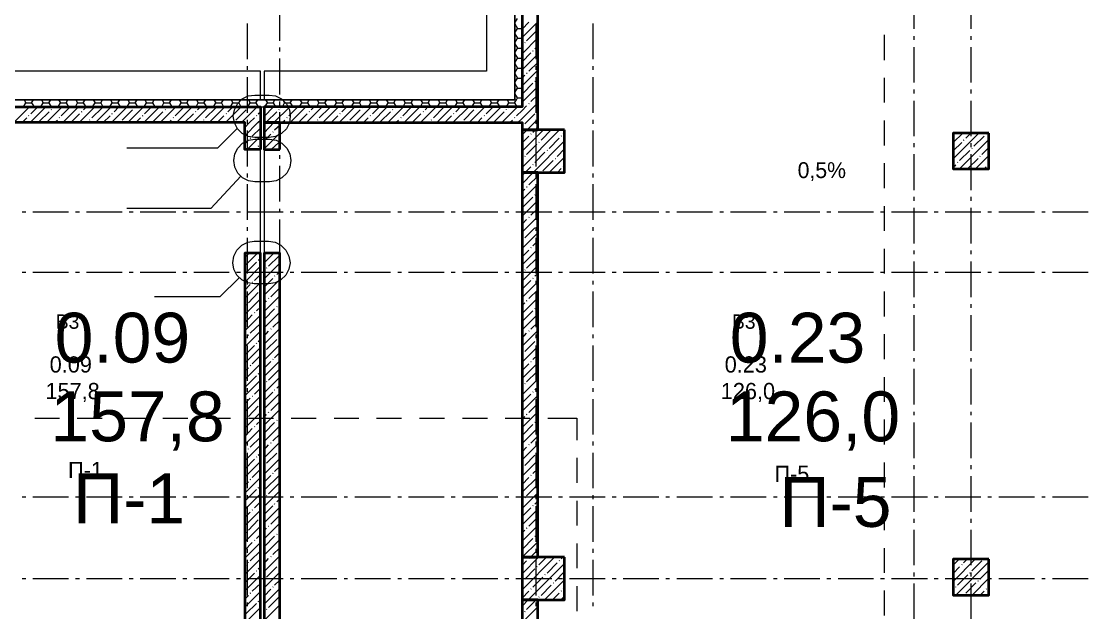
# Model space of a CAD drawing. Header units: millimetres. Extents: x -249154 to 415037, y -45458 to 354837.
# Drawn here: x -194967 to -179930, y 18045 to 26349 of the extents above; entities that cross this region are included whole.
import ezdxf

# ---------------------------------------------------------------- set-up
doc = ezdxf.new("R2010")
doc.units = ezdxf.units.MM
doc.layers.add('PDF _Текст', color=7, linetype='Continuous')
doc.styles.get("Standard").update_dxf_attribs({"font": 'arial.ttf'})

msp = doc.modelspace()

# ---------------------------------------------------------------- linework, layer by layer
at = {"lineweight": 9}
for points in [[(-191611, 25247), (-191611, 25650), (-195996, 25650), (-195996, 29132), (-230738, 29132), (-230738, 909), (-191611, 909), (-191611, 1308)], [(-145367, 28729), (-145367, 29132), (-188438, 29132), (-188438, 25650), (-191561, 25650), (-191561, 25247)], [(-230289, 28729), (-216356, 28729), (-230289, 28729), (-230289, 28632), (-216356, 28632), (-196496, 28632), (-196496, 25150), (-187938, 25150), (-187938, 25247), (-187938, 28632), (-145101, 28632), (-145101, 25209)], [(-182435, 26243), (-182435, 26743)], [(-181635, 26243), (-181635, 26743)], [(-191340, 26077), (-191340, 26577)], [(-191794, 25819), (-191794, 26319)], [(-188040, 26327), (-188002, 26391)], [(-188040, 26315), (-188002, 26251), (-187938, 26251)], [(-187938, 26124), (-187718, 26344)], [(-187938, 26238), (-187845, 26336)], [(-187739, 25819), (-187739, 26319)], [(-186939, 25819), (-186939, 26319)], [(-188040, 26188), (-188002, 26251)], [(-188040, 26175), (-188002, 26111), (-187938, 26111)], [(-187875, 26077), (-187731, 26222)], [(-188040, 26048), (-188002, 26111)], [(-188040, 26035), (-188002, 25972), (-187938, 25972)], [(-187938, 25895), (-187718, 26116)], [(-187938, 26010), (-187930, 26022)], [(-187900, 26048), (-187896, 26052)], [(-182851, 25806), (-182851, 26158)], [(-182435, 26090), (-182435, 26141)], [(-181635, 26090), (-181635, 26141)], [(-191340, 25925), (-191340, 25980)], [(-188040, 25908), (-188002, 25972)], [(-188040, 25895), (-188002, 25832), (-187938, 25832)], [(-187938, 25781), (-187816, 25908)], [(-187938, 25667), (-187718, 25887)], [(-187786, 25933), (-187782, 25938)], [(-187761, 25963), (-187718, 26001)], [(-182435, 25489), (-182435, 25989)], [(-181635, 25489), (-181635, 25989)], [(-191794, 25667), (-191794, 25722)], [(-191340, 25323), (-191340, 25828)], [(-188040, 25768), (-188002, 25832)], [(-188040, 25756), (-188002, 25692), (-187938, 25692)], [(-187845, 25650), (-187718, 25772)], [(-187739, 25667), (-187739, 25722)], [(-186939, 25667), (-186939, 25722)], [(-191794, 25065), (-191794, 25565)], [(-188040, 25628), (-188002, 25692)], [(-188040, 25616), (-188002, 25552), (-187938, 25552)], [(-187938, 25442), (-187718, 25662)], [(-187938, 25552), (-187900, 25595)], [(-187875, 25620), (-187866, 25624)], [(-187739, 25065), (-187739, 25565)], [(-186939, 25065), (-186939, 25565)], [(-188040, 25489), (-188002, 25552)], [(-188040, 25476), (-188002, 25412), (-187938, 25412)], [(-188040, 25349), (-188002, 25412)], [(-187938, 25213), (-187718, 25434)], [(-187930, 25336), (-187786, 25480)], [(-187761, 25506), (-187756, 25510)], [(-187731, 25535), (-187718, 25548)], [(-182851, 25209), (-182851, 25556)], [(-188044, 25205), (-188019, 25247), (-188002, 25273), (-187938, 25273)], [(-188002, 25273), (-188040, 25336)], [(-187816, 25222), (-187718, 25319)], [(-182435, 25336), (-182435, 25391)], [(-181635, 25336), (-181635, 25391)], [(-195072, 24929), (-194852, 25150)], [(-194937, 25150), (-194903, 25205)], [(-194928, 25247), (-194903, 25205), (-194823, 25205), (-194789, 25150)], [(-194844, 24929), (-194623, 25150)], [(-194835, 25052), (-194738, 25150)], [(-194823, 25205), (-194797, 25247)], [(-194695, 25150), (-194662, 25205)], [(-194687, 25247), (-194662, 25205), (-194581, 25205), (-194547, 25150)], [(-194615, 24929), (-194395, 25150)], [(-194581, 25205), (-194556, 25247)], [(-194522, 25137), (-194509, 25150)], [(-194450, 25150), (-194420, 25205)], [(-194446, 25247), (-194420, 25205), (-194340, 25205), (-194306, 25150)], [(-194407, 25023), (-194280, 25150)], [(-194386, 24929), (-194166, 25150)], [(-194340, 25205), (-194314, 25247)], [(-194208, 25150), (-194179, 25205)], [(-194204, 25247), (-194179, 25205), (-194098, 25205), (-194064, 25150)], [(-194157, 24929), (-193937, 25150)], [(-194098, 25205), (-194073, 25247)], [(-194094, 25107), (-194052, 25150)], [(-193980, 24993), (-193835, 25137)], [(-193967, 25150), (-193933, 25205)], [(-193958, 25247), (-193933, 25205), (-193852, 25205), (-193823, 25150)], [(-193929, 24929), (-193708, 25150)], [(-193852, 25205), (-193827, 25247)], [(-193725, 25150), (-193691, 25205)], [(-193717, 25247), (-193691, 25205), (-193611, 25205), (-193581, 25150)], [(-193704, 24929), (-193484, 25150)], [(-193666, 25078), (-193598, 25150)], [(-193611, 25205), (-193586, 25247)], [(-193484, 25150), (-193450, 25205)], [(-193475, 25247), (-193450, 25205), (-193369, 25205), (-193336, 25150)], [(-193475, 24929), (-193255, 25150)], [(-193378, 25137), (-193374, 25141)], [(-193369, 25205), (-193344, 25247)], [(-193247, 24929), (-193026, 25150)], [(-193242, 25150), (-193209, 25205)], [(-193238, 25052), (-193141, 25150)], [(-193234, 25247), (-193209, 25205), (-193128, 25205), (-193094, 25150)], [(-193128, 25205), (-193103, 25247)], [(-193018, 24929), (-192798, 25150)], [(-192997, 25150), (-192967, 25205)], [(-192992, 25247), (-192967, 25205), (-192887, 25205), (-192853, 25150)], [(-192925, 25137), (-192912, 25150)], [(-192887, 25205), (-192861, 25247)], [(-192810, 25023), (-192683, 25150)], [(-192789, 24929), (-192569, 25150)], [(-192755, 25150), (-192726, 25205)], [(-192751, 25247), (-192726, 25205), (-192645, 25205), (-192611, 25150)], [(-192645, 25205), (-192620, 25247)], [(-192560, 24929), (-192340, 25150)], [(-192514, 25150), (-192484, 25205)], [(-192510, 25247), (-192484, 25205), (-192404, 25205), (-192370, 25150)], [(-192497, 25107), (-192454, 25150)], [(-192404, 25205), (-192378, 25247)], [(-192382, 24993), (-192238, 25137)], [(-192332, 24929), (-192111, 25150)], [(-192272, 25150), (-192238, 25205)], [(-192264, 25247), (-192238, 25205), (-192158, 25205), (-192128, 25150)], [(-192158, 25205), (-192132, 25247)], [(-192103, 24929), (-191883, 25150)], [(-192069, 25078), (-191997, 25150)], [(-192031, 25150), (-191997, 25205)], [(-192022, 25247), (-191997, 25205), (-191916, 25205), (-191887, 25150)], [(-191916, 25205), (-191891, 25247)], [(-191878, 24929), (-191658, 25150)], [(-191789, 25150), (-191755, 25205)], [(-191781, 25247), (-191755, 25205), (-191675, 25205), (-191641, 25150)], [(-191781, 25137), (-191777, 25141)], [(-191675, 25205), (-191650, 25247)], [(-191611, 24929), (-191611, 25150)], [(-191561, 25014), (-191429, 25150)], [(-191561, 24785), (-191421, 24929), (-191200, 25150)], [(-191561, 25129), (-191544, 25150)], [(-191548, 25150), (-191514, 25205)], [(-191539, 25247), (-191514, 25205), (-191433, 25205), (-191400, 25150)], [(-191433, 25205), (-191408, 25247)], [(-191340, 25171), (-191340, 25226)], [(-191328, 25137), (-191315, 25150)], [(-191302, 25150), (-191272, 25205)], [(-191298, 25247), (-191272, 25205), (-191192, 25205), (-191158, 25150)], [(-191213, 25023), (-191086, 25150)], [(-191192, 25205), (-191167, 25247)], [(-191192, 24929), (-190972, 25150)], [(-191061, 25150), (-191031, 25205)], [(-191056, 25247), (-191031, 25205), (-190951, 25205), (-190917, 25150)], [(-190963, 24929), (-190743, 25150)], [(-190951, 25205), (-190925, 25247)], [(-190900, 25107), (-190857, 25150)], [(-190819, 25150), (-190790, 25205)], [(-190815, 25247), (-190790, 25205), (-190705, 25205), (-190675, 25150)], [(-190785, 24993), (-190641, 25137)], [(-190734, 24929), (-190514, 25150)], [(-190705, 25205), (-190679, 25247)], [(-190578, 25150), (-190544, 25205)], [(-190569, 25247), (-190544, 25205), (-190463, 25205), (-190434, 25150)], [(-190506, 24929), (-190285, 25150)], [(-190468, 25078), (-190400, 25150)], [(-190463, 25205), (-190438, 25247)], [(-190336, 25150), (-190302, 25205)], [(-190328, 25247), (-190302, 25205), (-190222, 25205), (-190192, 25150)], [(-190277, 24929), (-190057, 25150)], [(-190222, 25205), (-190196, 25247)], [(-190184, 25137), (-190180, 25141)], [(-190095, 25150), (-190061, 25205)], [(-190086, 25247), (-190061, 25205), (-189980, 25205), (-189947, 25150)], [(-190048, 24929), (-189832, 25150)], [(-190040, 25052), (-189942, 25150)], [(-189980, 25205), (-189955, 25247)], [(-189853, 25150), (-189819, 25205)], [(-189845, 25247), (-189819, 25205), (-189739, 25205), (-189705, 25150)], [(-189824, 24929), (-189603, 25150)], [(-189739, 25205), (-189714, 25247)], [(-189726, 25137), (-189718, 25150)], [(-189612, 25023), (-189489, 25150)], [(-189608, 25150), (-189578, 25205)], [(-189603, 25247), (-189578, 25205), (-189497, 25205), (-189464, 25150)], [(-189595, 24929), (-189375, 25150)], [(-189497, 25205), (-189472, 25247)], [(-189366, 25150), (-189336, 25205)], [(-189366, 24929), (-189146, 25150)], [(-189362, 25247), (-189336, 25205), (-189256, 25205), (-189222, 25150)], [(-189298, 25107), (-189260, 25150)], [(-189256, 25205), (-189231, 25247)], [(-189184, 24993), (-189044, 25137)], [(-189137, 24929), (-188917, 25150)], [(-189125, 25150), (-189091, 25205)], [(-189116, 25247), (-189091, 25205), (-189010, 25205), (-188981, 25150)], [(-189010, 25205), (-188985, 25247)], [(-188909, 24929), (-188688, 25150)], [(-188883, 25150), (-188849, 25205)], [(-188875, 25247), (-188849, 25205), (-188769, 25205), (-188739, 25150)], [(-188870, 25078), (-188803, 25150)], [(-188769, 25205), (-188743, 25247)], [(-188680, 24929), (-188460, 25150)], [(-188642, 25150), (-188608, 25205)], [(-188633, 25247), (-188608, 25205), (-188527, 25205), (-188493, 25150)], [(-188587, 25137), (-188582, 25141)], [(-188527, 25205), (-188502, 25247)], [(-188451, 24929), (-188231, 25150)], [(-188443, 25052), (-188345, 25150)], [(-188400, 25150), (-188366, 25205)], [(-188392, 25247), (-188366, 25205), (-188286, 25205), (-188252, 25150)], [(-188286, 25205), (-188260, 25247)], [(-188222, 24929), (-188002, 25150)], [(-188159, 25150), (-188125, 25205)], [(-188150, 25247), (-188125, 25205), (-188044, 25205), (-188011, 25150)], [(-188129, 25137), (-188116, 25150)], [(-188015, 25023), (-187938, 25099), (-187875, 25162)], [(-187998, 24929), (-187938, 24985), (-187718, 25205)], [(-187845, 25192), (-187841, 25196)], [(-182435, 24735), (-182435, 25234)], [(-181635, 24735), (-181635, 25234)], [(-194958, 24929), (-194890, 24993)], [(-194865, 25023), (-194861, 25027)], [(-194721, 24938), (-194577, 25078)], [(-194551, 25107), (-194543, 25112)], [(-194501, 24929), (-194462, 24963)], [(-194437, 24993), (-194433, 24997)], [(-194272, 24929), (-194149, 25052)], [(-194124, 25078), (-194115, 25082)], [(-194009, 24963), (-194005, 24968)], [(-193819, 24929), (-193721, 25023)], [(-193696, 25052), (-193687, 25057)], [(-193552, 24963), (-193408, 25107)], [(-193361, 24929), (-193293, 24993)], [(-193268, 25023), (-193259, 25027)], [(-193124, 24938), (-192980, 25078)], [(-192950, 25107), (-192946, 25112)], [(-192903, 24929), (-192865, 24963)], [(-192836, 24993), (-192831, 24997)], [(-192675, 24929), (-192552, 25052)], [(-192522, 25078), (-192518, 25082)], [(-192408, 24963), (-192404, 24968)], [(-192217, 24929), (-192124, 25023)], [(-192094, 25052), (-192090, 25057)], [(-191955, 24963), (-191811, 25107)], [(-191832, 24857), (-191764, 24929), (-191696, 24993)], [(-191832, 24743), (-191650, 24929), (-191611, 24963)], [(-191794, 24912), (-191794, 24968)], [(-191666, 25023), (-191662, 25027)], [(-191641, 25052), (-191611, 25078)], [(-191527, 24938), (-191383, 25078)], [(-191353, 25107), (-191349, 25112)], [(-191340, 24574), (-191340, 25073)], [(-191306, 24929), (-191268, 24963)], [(-191239, 24993), (-191234, 24997)], [(-191078, 24929), (-190955, 25052)], [(-190925, 25078), (-190921, 25082)], [(-190811, 24963), (-190807, 24968)], [(-190620, 24929), (-190527, 25023)], [(-190497, 25052), (-190493, 25057)], [(-190357, 24963), (-190213, 25107)], [(-190163, 24929), (-190099, 24993)], [(-190069, 25023), (-190065, 25027)], [(-189930, 24938), (-189786, 25078)], [(-189756, 25107), (-189752, 25112)], [(-189709, 24929), (-189671, 24963)], [(-189642, 24993), (-189637, 24997)], [(-189481, 24929), (-189358, 25052)], [(-189328, 25078), (-189324, 25082)], [(-189214, 24963), (-189209, 24968)], [(-189023, 24929), (-188930, 25023)], [(-188900, 25052), (-188896, 25057)], [(-188756, 24963), (-188616, 25107)], [(-188565, 24929), (-188502, 24993)], [(-188472, 25023), (-188468, 25027)], [(-188328, 24938), (-188188, 25078)], [(-188159, 25107), (-188155, 25112)], [(-188108, 24929), (-188074, 24963)], [(-188044, 24993), (-188040, 24997)], [(-187938, 24756), (-187866, 24828), (-187718, 24976)], [(-187900, 24908), (-187761, 25052)], [(-187739, 24912), (-187739, 24968)], [(-187731, 25078), (-187727, 25082)], [(-186939, 24912), (-186939, 24968)], [(-194043, 24929), (-194035, 24938)], [(-193581, 24938), (-193573, 24942)], [(-191938, 24845), (-192213, 24569), (-193488, 24569)], [(-192446, 24929), (-192437, 24938)], [(-191980, 24938), (-191976, 24942)], [(-191794, 24311), (-191794, 24815)], [(-191726, 24735), (-191611, 24849)], [(-191552, 24908), (-191548, 24912)], [(-191412, 24824), (-191340, 24891)], [(-190849, 24929), (-190840, 24938)], [(-190383, 24938), (-190379, 24942)], [(-189252, 24929), (-189243, 24938)], [(-188786, 24938), (-188782, 24942)], [(-187938, 24527), (-187638, 24828)], [(-187938, 24298), (-187413, 24828)], [(-187930, 24879), (-187926, 24883)], [(-187786, 24794), (-187752, 24828), (-187718, 24862)], [(-187739, 24311), (-187739, 24815)], [(-187672, 24679), (-187532, 24824)], [(-186939, 24311), (-186939, 24815)], [(-182851, 24607), (-182851, 24959)], [(-191832, 24629), (-191781, 24679)], [(-191798, 24548), (-191611, 24735)], [(-191755, 24709), (-191747, 24713)], [(-191561, 24557), (-191340, 24777)], [(-191561, 24671), (-191467, 24764)], [(-191438, 24794), (-191433, 24798)], [(-187938, 24641), (-187845, 24735)], [(-187938, 24069), (-187782, 24226), (-187341, 24671)], [(-187816, 24764), (-187811, 24768)], [(-187557, 24565), (-187417, 24709)], [(-187388, 24735), (-187384, 24743)], [(-187358, 24764), (-187341, 24785)], [(-181885, 24646), (-181753, 24777)], [(-181885, 24417), (-181525, 24777)], [(-181885, 24760), (-181881, 24764)], [(-181800, 24277), (-181385, 24692)], [(-181741, 24679), (-181732, 24684)], [(-181711, 24709), (-181639, 24777)], [(-181597, 24595), (-181453, 24735)], [(-181423, 24764), (-181419, 24768)], [(-191688, 24548), (-191666, 24565)], [(-191641, 24595), (-191633, 24599)], [(-191611, 23095), (-191611, 24548)], [(-191561, 24548), (-191561, 23095)], [(-191459, 24548), (-191353, 24650)], [(-191345, 24548), (-191340, 24548)], [(-187875, 24480), (-187731, 24624)], [(-187701, 24650), (-187697, 24654)], [(-187587, 24535), (-187583, 24540)], [(-187447, 24451), (-187341, 24557)], [(-182435, 24582), (-182435, 24637)], [(-181885, 24531), (-181766, 24650)], [(-181796, 24396), (-181652, 24535)], [(-181635, 24582), (-181635, 24637)], [(-181626, 24565), (-181618, 24569)], [(-181482, 24480), (-181385, 24578)], [(-191340, 24417), (-191340, 24472)], [(-187938, 24413), (-187930, 24421)], [(-187900, 24451), (-187896, 24455)], [(-187761, 24366), (-187617, 24510)], [(-187646, 24252), (-187502, 24396)], [(-187557, 24226), (-187341, 24442)], [(-187472, 24421), (-187468, 24425)], [(-182435, 23980), (-182435, 24485)], [(-181825, 24366), (-181821, 24370)], [(-181681, 24281), (-181537, 24421)], [(-181635, 23980), (-181635, 24485)], [(-181571, 24277), (-181385, 24463)], [(-181512, 24451), (-181508, 24455)], [(-191794, 24158), (-191794, 24213)], [(-191340, 23820), (-191340, 24319)], [(-187938, 24184), (-187896, 24226), (-187816, 24307)], [(-187786, 24336), (-187782, 24341)], [(-187739, 24158), (-187739, 24213)], [(-187667, 24226), (-187667, 24226)], [(-187443, 24226), (-187388, 24281)], [(-187358, 24307), (-187354, 24315)], [(-186939, 24158), (-186939, 24213)], [(-182851, 24006), (-182851, 24358)], [(-181885, 24302), (-181851, 24336)], [(-181457, 24277), (-181423, 24307)], [(-181398, 24336), (-181393, 24341)], [(-191887, 24175), (-192306, 23722), (-193488, 23722)], [(-191794, 23561), (-191794, 24061)], [(-187938, 23841), (-187718, 24061)], [(-187845, 24053), (-187718, 24175)], [(-187739, 23561), (-187739, 24061)], [(-186939, 23561), (-186939, 24061)], [(-187938, 23955), (-187900, 23993)], [(-187875, 24023), (-187866, 24027)], [(-187761, 23908), (-187756, 23913)], [(-187731, 23938), (-187718, 23947)], [(-187938, 23612), (-187718, 23832)], [(-187930, 23739), (-187786, 23879)], [(-182435, 23828), (-182435, 23883)], [(-181635, 23828), (-181635, 23883)], [(-194958, 23675), (-194907, 23675)], [(-194806, 23675), (-194306, 23675)], [(-194208, 23675), (-194153, 23675)], [(-194052, 23675), (-193552, 23675)], [(-193454, 23675), (-193399, 23675)], [(-193302, 23675), (-192798, 23675)], [(-192700, 23675), (-192645, 23675)], [(-192548, 23675), (-192048, 23675)], [(-191946, 23675), (-191891, 23675)], [(-191794, 23675), (-191294, 23675)], [(-191340, 23667), (-191340, 23718)], [(-191192, 23675), (-191141, 23675)], [(-191040, 23675), (-190540, 23675)], [(-190438, 23675), (-190387, 23675)], [(-190285, 23675), (-189786, 23675)], [(-189684, 23675), (-189633, 23675)], [(-189531, 23675), (-189031, 23675)], [(-188934, 23675), (-188879, 23675)], [(-188777, 23675), (-188277, 23675)], [(-188180, 23675), (-188125, 23675)], [(-188027, 23675), (-187523, 23675)], [(-187816, 23625), (-187718, 23722)], [(-187426, 23675), (-187371, 23675)], [(-187273, 23675), (-186774, 23675)], [(-186672, 23675), (-186617, 23675)], [(-186519, 23675), (-186019, 23675)], [(-185918, 23675), (-185867, 23675)], [(-185765, 23675), (-185265, 23675)], [(-185164, 23675), (-185113, 23675)], [(-185011, 23675), (-184511, 23675)], [(-184410, 23675), (-184359, 23675)], [(-184257, 23675), (-183757, 23675)], [(-183660, 23675), (-183605, 23675)], [(-183503, 23675), (-183003, 23675)], [(-182906, 23675), (-182851, 23675)], [(-182851, 23409), (-182851, 23756)], [(-182753, 23675), (-182249, 23675)], [(-182435, 23231), (-182435, 23731)], [(-182152, 23675), (-182097, 23675)], [(-181999, 23675), (-181499, 23675)], [(-181635, 23231), (-181635, 23731)], [(-181398, 23675), (-181347, 23675)], [(-181245, 23675), (-180745, 23675)], [(-180644, 23675), (-180593, 23675)], [(-180491, 23675), (-179991, 23675)], [(-191794, 23409), (-191794, 23459)], [(-191340, 23065), (-191340, 23565)], [(-187938, 23387), (-187718, 23608)], [(-187938, 23502), (-187875, 23565)], [(-187845, 23595), (-187841, 23599)], [(-187739, 23409), (-187739, 23459)], [(-187731, 23481), (-187727, 23485)], [(-186939, 23409), (-186939, 23459)], [(-187938, 23159), (-187718, 23379)], [(-187900, 23311), (-187761, 23451)], [(-191794, 22807), (-191794, 23307)], [(-187930, 23281), (-187926, 23286)], [(-187816, 23167), (-187811, 23171)], [(-187786, 23197), (-187718, 23265)], [(-187739, 22807), (-187739, 23307)], [(-186939, 22807), (-186939, 23307)], [(-191832, 22917), (-191654, 23095)], [(-191832, 23032), (-191781, 23082)], [(-191561, 22960), (-191425, 23095)], [(-191561, 23074), (-191539, 23095)], [(-191497, 22909), (-191353, 23053)], [(-187938, 22930), (-187718, 23150)], [(-187938, 23044), (-187845, 23137)], [(-187875, 22883), (-187731, 23023)], [(-182851, 22807), (-182851, 23154)], [(-182435, 23078), (-182435, 23129)], [(-181635, 23078), (-181635, 23129)], [(-191832, 22688), (-191611, 22909)], [(-191811, 22824), (-191666, 22968)], [(-191641, 22998), (-191633, 23002)], [(-191561, 22731), (-191340, 22951)], [(-191527, 22883), (-191522, 22888)], [(-191340, 22913), (-191340, 22964)], [(-187938, 22701), (-187718, 22921)], [(-187900, 22854), (-187896, 22858)], [(-182435, 22477), (-182435, 22976)], [(-181635, 22477), (-181635, 22976)], [(-194958, 22828), (-194907, 22828)], [(-194806, 22828), (-194306, 22828)], [(-194208, 22828), (-194153, 22828)], [(-194052, 22828), (-193552, 22828)], [(-193454, 22828), (-193399, 22828)], [(-193302, 22828), (-192798, 22828)], [(-191912, 22748), (-192179, 22481), (-193098, 22481)], [(-192700, 22828), (-192645, 22828)], [(-192548, 22828), (-192048, 22828)], [(-191946, 22828), (-191891, 22828)], [(-191794, 22828), (-191294, 22828)], [(-191696, 22710), (-191611, 22794)], [(-191561, 22845), (-191552, 22854)], [(-191561, 22616), (-191438, 22739)], [(-191561, 22502), (-191340, 22722)], [(-191412, 22769), (-191408, 22773)], [(-191383, 22794), (-191340, 22837)], [(-191340, 22311), (-191340, 22811)], [(-191192, 22828), (-191141, 22828)], [(-191040, 22828), (-190540, 22828)], [(-190438, 22828), (-190387, 22828)], [(-190285, 22828), (-189786, 22828)], [(-189684, 22828), (-189633, 22828)], [(-189531, 22828), (-189031, 22828)], [(-188934, 22828), (-188879, 22828)], [(-188777, 22828), (-188277, 22828)], [(-188180, 22828), (-188125, 22828)], [(-188027, 22828), (-187523, 22828)], [(-187938, 22815), (-187930, 22824)], [(-187938, 22587), (-187816, 22710)], [(-187786, 22739), (-187782, 22743)], [(-187761, 22769), (-187718, 22807)], [(-187426, 22828), (-187371, 22828)], [(-187273, 22828), (-186774, 22828)], [(-186672, 22828), (-186617, 22828)], [(-186519, 22828), (-186019, 22828)], [(-185918, 22828), (-185867, 22828)], [(-185765, 22828), (-185265, 22828)], [(-185164, 22828), (-185113, 22828)], [(-185011, 22828), (-184511, 22828)], [(-184410, 22828), (-184359, 22828)], [(-184257, 22828), (-183757, 22828)], [(-183660, 22828), (-183605, 22828)], [(-183503, 22828), (-183003, 22828)], [(-182906, 22828), (-182851, 22828)], [(-182753, 22828), (-182249, 22828)], [(-182152, 22828), (-182097, 22828)], [(-181999, 22828), (-181499, 22828)], [(-181398, 22828), (-181347, 22828)], [(-181245, 22828), (-180745, 22828)], [(-180644, 22828), (-180593, 22828)], [(-180491, 22828), (-179991, 22828)], [(-191832, 22460), (-191611, 22680)], [(-191832, 22574), (-191755, 22655)], [(-191794, 22655), (-191794, 22705)], [(-191726, 22684), (-191722, 22688)], [(-191467, 22481), (-191340, 22608)], [(-187938, 22472), (-187718, 22693)], [(-187845, 22455), (-187718, 22578)], [(-187739, 22655), (-187739, 22705)], [(-186939, 22655), (-186939, 22705)], [(-182851, 22205), (-182851, 22557)], [(-191832, 22231), (-191611, 22451)], [(-191794, 22053), (-191794, 22553)], [(-191781, 22396), (-191641, 22540)], [(-191561, 22273), (-191340, 22494)], [(-191561, 22388), (-191527, 22426)], [(-191497, 22455), (-191493, 22460)], [(-187938, 22244), (-187718, 22464)], [(-187875, 22426), (-187866, 22430)], [(-187739, 22053), (-187739, 22553)], [(-186939, 22053), (-186939, 22553)], [(-191811, 22366), (-191806, 22375)], [(-191696, 22256), (-191692, 22261)], [(-191666, 22282), (-191611, 22337)], [(-191561, 22044), (-191340, 22265)], [(-191552, 22167), (-191412, 22311)], [(-191383, 22341), (-191378, 22345)], [(-191353, 22366), (-191340, 22379)], [(-187938, 22358), (-187900, 22396)], [(-187930, 22142), (-187786, 22282)], [(-187761, 22311), (-187756, 22316)], [(-187731, 22341), (-187718, 22349)], [(-182435, 22324), (-182435, 22375)], [(-181635, 22324), (-181635, 22375)], [(-191832, 22116), (-191726, 22227)], [(-191832, 22002), (-191611, 22222)], [(-191755, 21968), (-191611, 22108)], [(-191438, 22053), (-191340, 22150)], [(-191340, 22159), (-191340, 22210)], [(-187938, 22015), (-187718, 22235)], [(-187816, 22028), (-187718, 22121)], [(-182435, 21723), (-182435, 22222)], [(-181635, 21723), (-181635, 22222)], [(-191832, 21778), (-191611, 21998)], [(-191561, 21816), (-191340, 22036)], [(-191561, 21930), (-191497, 21998)], [(-191467, 22028), (-191463, 22032)], [(-191340, 21557), (-191340, 22057)], [(-187938, 21786), (-187718, 22006)], [(-187938, 21900), (-187875, 21968)], [(-187845, 21998), (-187841, 22002)], [(-182851, 21604), (-182851, 21956)], [(-191832, 21888), (-191811, 21913)], [(-191794, 21900), (-191794, 21951)], [(-191781, 21939), (-191777, 21947)], [(-191666, 21824), (-191662, 21833)], [(-191641, 21854), (-191611, 21883)], [(-191561, 21591), (-191340, 21811)], [(-191527, 21739), (-191383, 21883)], [(-191353, 21913), (-191349, 21917)], [(-187900, 21714), (-187761, 21854)], [(-187739, 21900), (-187739, 21951)], [(-187731, 21883), (-187727, 21888)], [(-186939, 21900), (-186939, 21951)], [(-191832, 21663), (-191696, 21799)], [(-191832, 21549), (-191611, 21769)], [(-191794, 21299), (-191794, 21799)], [(-191726, 21540), (-191611, 21655)], [(-191552, 21714), (-191548, 21718)], [(-191412, 21625), (-191340, 21697)], [(-187938, 21562), (-187718, 21782)], [(-187930, 21684), (-187926, 21689)], [(-187786, 21600), (-187718, 21667)], [(-187739, 21299), (-187739, 21799)], [(-186939, 21299), (-186939, 21799)], [(-191832, 21320), (-191611, 21540)], [(-191755, 21511), (-191747, 21519)], [(-191561, 21362), (-191340, 21583)], [(-191561, 21477), (-191467, 21570)], [(-191438, 21600), (-191433, 21604)], [(-187938, 21333), (-187718, 21553)], [(-187938, 21447), (-187845, 21540)], [(-187816, 21570), (-187811, 21574)], [(-182435, 21570), (-182435, 21621)], [(-181635, 21570), (-181635, 21621)], [(-191832, 21434), (-191781, 21485)], [(-191811, 21227), (-191666, 21371)], [(-191641, 21396), (-191633, 21405)], [(-191561, 21134), (-191340, 21354)], [(-191497, 21312), (-191353, 21456)], [(-191340, 21405), (-191340, 21460)], [(-187875, 21286), (-187731, 21426)], [(-182851, 21007), (-182851, 21354)], [(-182435, 20968), (-182435, 21468)], [(-181635, 20968), (-181635, 21468)], [(-191832, 21091), (-191611, 21312)], [(-191561, 21248), (-191552, 21257)], [(-191527, 21286), (-191522, 21290)], [(-191383, 21197), (-191340, 21240)], [(-191340, 20803), (-191340, 21303)], [(-187938, 21104), (-187718, 21324)], [(-187938, 21218), (-187930, 21227)], [(-187900, 21257), (-187896, 21261)], [(-187761, 21172), (-187718, 21210)], [(-191832, 20863), (-191611, 21083)], [(-191832, 20977), (-191755, 21057)], [(-191794, 21146), (-191794, 21197)], [(-191726, 21083), (-191722, 21087)], [(-191696, 21112), (-191611, 21197)], [(-191561, 21019), (-191438, 21142)], [(-191561, 20905), (-191340, 21125)], [(-191412, 21172), (-191408, 21176)], [(-187938, 20990), (-187816, 21112)], [(-187938, 20875), (-187718, 21096)], [(-187786, 21142), (-187782, 21146)], [(-187739, 21146), (-187739, 21197)], [(-186939, 21146), (-186939, 21197)], [(-191794, 20545), (-191794, 21045)], [(-191781, 20799), (-191641, 20943)], [(-191467, 20884), (-191340, 21011)], [(-187845, 20854), (-187718, 20981)], [(-187739, 20545), (-187739, 21045)], [(-186939, 20545), (-186939, 21045)], [(-194780, 20778), (-194433, 20778)], [(-194183, 20778), (-193831, 20778)], [(-193581, 20778), (-193230, 20778)], [(-192980, 20778), (-192632, 20778)], [(-192378, 20778), (-192031, 20778)], [(-191832, 20634), (-191611, 20854)], [(-191811, 20769), (-191806, 20774)], [(-191781, 20778), (-191429, 20778)], [(-191561, 20676), (-191340, 20896)], [(-191561, 20791), (-191527, 20829)], [(-191497, 20854), (-191493, 20863)], [(-191353, 20769), (-191340, 20782)], [(-191179, 20778), (-190828, 20778)], [(-190578, 20778), (-190230, 20778)], [(-189980, 20778), (-189629, 20778)], [(-189379, 20778), (-189027, 20778)], [(-188777, 20778), (-188426, 20778)], [(-188176, 20778), (-187828, 20778)], [(-187938, 20646), (-187718, 20867)], [(-187938, 20761), (-187900, 20799)], [(-187875, 20829), (-187866, 20833)], [(-187731, 20744), (-187718, 20752)], [(-187578, 20778), (-187172, 20778), (-187172, 20469)], [(-182851, 20405), (-182851, 20757)], [(-182435, 20816), (-182435, 20867)], [(-181635, 20816), (-181635, 20867)], [(-191832, 20519), (-191726, 20630)], [(-191832, 20405), (-191611, 20625)], [(-191696, 20655), (-191692, 20659)], [(-191666, 20685), (-191611, 20740)], [(-191561, 20447), (-191340, 20668)], [(-191552, 20570), (-191412, 20714)], [(-191383, 20744), (-191378, 20748)], [(-191340, 20651), (-191340, 20706)], [(-187938, 20418), (-187718, 20638)], [(-187930, 20541), (-187786, 20685)], [(-187761, 20714), (-187756, 20719)], [(-182435, 20214), (-182435, 20714)], [(-181635, 20214), (-181635, 20714)], [(-191755, 20371), (-191611, 20511)], [(-191438, 20456), (-191340, 20553)], [(-191340, 20049), (-191340, 20553)], [(-187816, 20426), (-187718, 20524)], [(-191832, 20176), (-191611, 20397)], [(-191832, 20291), (-191811, 20316)], [(-191794, 20392), (-191794, 20447)], [(-191781, 20341), (-191777, 20346)], [(-191561, 20219), (-191340, 20439)], [(-191561, 20333), (-191497, 20401)], [(-191467, 20426), (-191463, 20435)], [(-191353, 20316), (-191349, 20320)], [(-187938, 20189), (-187718, 20409)], [(-187938, 20303), (-187875, 20371)], [(-187845, 20401), (-187841, 20405)], [(-187739, 20392), (-187739, 20447)], [(-186939, 20392), (-186939, 20447)], [(-191832, 20062), (-191696, 20202)], [(-191832, 19947), (-191611, 20168)], [(-191794, 19791), (-191794, 20291)], [(-191666, 20227), (-191662, 20231)], [(-191641, 20257), (-191611, 20282)], [(-191561, 19990), (-191340, 20210)], [(-191527, 20142), (-191383, 20286)], [(-187938, 19960), (-187718, 20180)], [(-187900, 20113), (-187761, 20257)], [(-187739, 19791), (-187739, 20291)], [(-187731, 20286), (-187727, 20291)], [(-187172, 20219), (-187172, 19867)], [(-186939, 19791), (-186939, 20291)], [(-182851, 19803), (-182851, 20155)], [(-191726, 19943), (-191611, 20058)], [(-191552, 20113), (-191548, 20117)], [(-191438, 19998), (-191433, 20007)], [(-191412, 20028), (-191340, 20096)], [(-187930, 20087), (-187926, 20092)], [(-187786, 19998), (-187718, 20066)], [(-182435, 20062), (-182435, 20117)], [(-181635, 20062), (-181635, 20117)], [(-191832, 19723), (-191611, 19943)], [(-191832, 19837), (-191781, 19884)], [(-191755, 19914), (-191747, 19918)], [(-191561, 19765), (-191340, 19981)], [(-191561, 19875), (-191467, 19973)], [(-191497, 19714), (-191353, 19859)], [(-191340, 19897), (-191340, 19952)], [(-187938, 19736), (-187718, 19952)], [(-187938, 19846), (-187845, 19943)], [(-187816, 19973), (-187811, 19977)], [(-182435, 19460), (-182435, 19960)], [(-181635, 19460), (-181635, 19960)], [(-191832, 19494), (-191611, 19714)], [(-191811, 19630), (-191666, 19774)], [(-191641, 19799), (-191633, 19803)], [(-191561, 19537), (-191340, 19757)], [(-191340, 19299), (-191340, 19799)], [(-187938, 19507), (-187718, 19727)], [(-187875, 19685), (-187731, 19829)], [(-194958, 19672), (-194907, 19672)], [(-194806, 19672), (-194306, 19672)], [(-194208, 19672), (-194153, 19672)], [(-194052, 19672), (-193552, 19672)], [(-193454, 19672), (-193399, 19672)], [(-193302, 19672), (-192798, 19672)], [(-192700, 19672), (-192645, 19672)], [(-192548, 19672), (-192048, 19672)], [(-191946, 19672), (-191891, 19672)], [(-191794, 19638), (-191794, 19693)], [(-191794, 19672), (-191294, 19672)], [(-191696, 19515), (-191611, 19600)], [(-191561, 19651), (-191552, 19659)], [(-191527, 19685), (-191522, 19689)], [(-191412, 19570), (-191408, 19579)], [(-191383, 19600), (-191340, 19642)], [(-191192, 19672), (-191141, 19672)], [(-191040, 19672), (-190540, 19672)], [(-190438, 19672), (-190387, 19672)], [(-190285, 19672), (-189786, 19672)], [(-189684, 19672), (-189633, 19672)], [(-189531, 19672), (-189031, 19672)], [(-188934, 19672), (-188879, 19672)], [(-188777, 19672), (-188277, 19672)], [(-188180, 19672), (-188125, 19672)], [(-188027, 19672), (-187523, 19672)], [(-187938, 19621), (-187930, 19630)], [(-187900, 19659), (-187896, 19664)], [(-187786, 19545), (-187782, 19549)], [(-187761, 19570), (-187718, 19613)], [(-187739, 19638), (-187739, 19693)], [(-187426, 19672), (-187371, 19672)], [(-187273, 19672), (-186774, 19672)], [(-187172, 19617), (-187172, 19270)], [(-186939, 19638), (-186939, 19693)], [(-186672, 19672), (-186617, 19672)], [(-186519, 19672), (-186019, 19672)], [(-185918, 19672), (-185867, 19672)], [(-185765, 19672), (-185265, 19672)], [(-185164, 19672), (-185113, 19672)], [(-185011, 19672), (-184511, 19672)], [(-184410, 19672), (-184359, 19672)], [(-184257, 19672), (-183757, 19672)], [(-183660, 19672), (-183605, 19672)], [(-183503, 19672), (-183003, 19672)], [(-182906, 19672), (-182851, 19672)], [(-182851, 19202), (-182851, 19554)], [(-182753, 19672), (-182249, 19672)], [(-182152, 19672), (-182097, 19672)], [(-181999, 19672), (-181499, 19672)], [(-181398, 19672), (-181347, 19672)], [(-181245, 19672), (-180745, 19672)], [(-180644, 19672), (-180593, 19672)], [(-180491, 19672), (-179991, 19672)], [(-191832, 19265), (-191611, 19486)], [(-191832, 19380), (-191755, 19456)], [(-191794, 19041), (-191794, 19541)], [(-191726, 19486), (-191722, 19490)], [(-191561, 19422), (-191438, 19545)], [(-191561, 19308), (-191340, 19528)], [(-191467, 19287), (-191340, 19414)], [(-187938, 19393), (-187816, 19515)], [(-187938, 19278), (-187718, 19498)], [(-187739, 19041), (-187739, 19541)], [(-186939, 19041), (-186939, 19541)], [(-191832, 19037), (-191611, 19257)], [(-191781, 19202), (-191641, 19346)], [(-191561, 19079), (-191340, 19299)], [(-191497, 19257), (-191493, 19261)], [(-187938, 19049), (-187718, 19270)], [(-187845, 19257), (-187718, 19384)], [(-182435, 19308), (-182435, 19363)], [(-181635, 19308), (-181635, 19363)], [(-191811, 19172), (-191806, 19176)], [(-191666, 19088), (-191611, 19143)], [(-191561, 19193), (-191527, 19232)], [(-191552, 18973), (-191412, 19117)], [(-191383, 19143), (-191378, 19147)], [(-191353, 19172), (-191340, 19185)], [(-191340, 19143), (-191340, 19198)], [(-187938, 19164), (-187900, 19202)], [(-187875, 19232), (-187866, 19236)], [(-187761, 19117), (-187756, 19121)], [(-187731, 19143), (-187718, 19155)], [(-182435, 18710), (-182435, 19210)], [(-181635, 18710), (-181635, 19210)], [(-191832, 18808), (-191611, 19028)], [(-191832, 18922), (-191726, 19028)], [(-191696, 19058), (-191692, 19062)], [(-191561, 18850), (-191340, 19071)], [(-191438, 18859), (-191340, 18956)], [(-191340, 18545), (-191340, 19045)], [(-187938, 18821), (-187938, 18825), (-187718, 19041)], [(-187930, 18943), (-187786, 19088)], [(-187172, 19015), (-187172, 18668)], [(-182851, 18605), (-182851, 18952)], [(-191832, 18579), (-191611, 18799)], [(-191794, 18884), (-191794, 18939)], [(-191755, 18774), (-191611, 18914)], [(-191561, 18622), (-191340, 18842)], [(-191561, 18736), (-191497, 18804)], [(-191467, 18829), (-191463, 18833)], [(-187938, 18592), (-187710, 18825)], [(-187938, 18363), (-187481, 18825)], [(-187845, 18804), (-187841, 18808)], [(-187816, 18829), (-187718, 18927)], [(-187739, 18884), (-187739, 18939)], [(-187701, 18715), (-187595, 18825)], [(-187388, 18804), (-187367, 18825)], [(-186939, 18884), (-186939, 18939)], [(-191832, 18694), (-191811, 18715)], [(-191794, 18287), (-191794, 18787)], [(-191781, 18744), (-191777, 18749)], [(-191641, 18660), (-191611, 18685)], [(-191527, 18545), (-191383, 18689)], [(-191353, 18715), (-191349, 18719)], [(-187938, 18706), (-187875, 18774)], [(-187938, 18134), (-187854, 18223), (-187341, 18736)], [(-187900, 18516), (-187761, 18660)], [(-187739, 18287), (-187739, 18787)], [(-187731, 18689), (-187727, 18694)], [(-187587, 18600), (-187447, 18744)], [(-187417, 18774), (-187413, 18778)], [(-186939, 18287), (-186939, 18787)], [(-181885, 18710), (-181804, 18795)], [(-181885, 18482), (-181576, 18795)], [(-181885, 18596), (-181796, 18689)], [(-181847, 18291), (-181385, 18757)], [(-181766, 18715), (-181762, 18719)], [(-181741, 18744), (-181690, 18795)], [(-181626, 18630), (-181482, 18774)], [(-194958, 18524), (-194907, 18524)], [(-194806, 18524), (-194306, 18524)], [(-194208, 18524), (-194153, 18524)], [(-194052, 18524), (-193552, 18524)], [(-193454, 18524), (-193399, 18524)], [(-193302, 18524), (-192798, 18524)], [(-192700, 18524), (-192645, 18524)], [(-192548, 18524), (-192048, 18524)], [(-191946, 18524), (-191891, 18524)], [(-191832, 18465), (-191696, 18600)], [(-191832, 18350), (-191611, 18571)], [(-191794, 18524), (-191294, 18524)], [(-191666, 18630), (-191662, 18634)], [(-191561, 18393), (-191340, 18613)], [(-191552, 18516), (-191548, 18520)], [(-191412, 18431), (-191340, 18499)], [(-191192, 18524), (-191141, 18524)], [(-191040, 18524), (-190540, 18524)], [(-190438, 18524), (-190387, 18524)], [(-190285, 18524), (-189786, 18524)], [(-189684, 18524), (-189633, 18524)], [(-189531, 18524), (-189031, 18524)], [(-188934, 18524), (-188879, 18524)], [(-188777, 18524), (-188277, 18524)], [(-188180, 18524), (-188125, 18524)], [(-188027, 18524), (-187523, 18524)], [(-187786, 18401), (-187646, 18545)], [(-187625, 18223), (-187341, 18507)], [(-187617, 18575), (-187612, 18579)], [(-187472, 18486), (-187341, 18622)], [(-187426, 18524), (-187371, 18524)], [(-187273, 18524), (-186774, 18524)], [(-186672, 18524), (-186617, 18524)], [(-186519, 18524), (-186019, 18524)], [(-185918, 18524), (-185867, 18524)], [(-185765, 18524), (-185265, 18524)], [(-185164, 18524), (-185113, 18524)], [(-185011, 18524), (-184511, 18524)], [(-184410, 18524), (-184359, 18524)], [(-184257, 18524), (-183757, 18524)], [(-183660, 18524), (-183605, 18524)], [(-183503, 18524), (-183003, 18524)], [(-182906, 18524), (-182851, 18524)], [(-182753, 18524), (-182249, 18524)], [(-182435, 18554), (-182435, 18609)], [(-182152, 18524), (-182097, 18524)], [(-181999, 18524), (-181499, 18524)], [(-181825, 18431), (-181681, 18575)], [(-181652, 18600), (-181648, 18609)], [(-181635, 18554), (-181635, 18609)], [(-181618, 18291), (-181385, 18528)], [(-181512, 18516), (-181385, 18643)], [(-181398, 18524), (-181347, 18524)], [(-181245, 18524), (-180745, 18524)], [(-180644, 18524), (-180593, 18524)], [(-180491, 18524), (-179991, 18524)], [(-191726, 18346), (-191611, 18456)], [(-191561, 18164), (-191340, 18384)], [(-191561, 18278), (-191467, 18376)], [(-191438, 18401), (-191433, 18405)], [(-191340, 18393), (-191340, 18444)], [(-187938, 18249), (-187845, 18346)], [(-187930, 18486), (-187926, 18494)], [(-187816, 18376), (-187811, 18380)], [(-187672, 18287), (-187532, 18431)], [(-187502, 18461), (-187498, 18465)], [(-187388, 18346), (-187384, 18350)], [(-187358, 18376), (-187341, 18393)], [(-187172, 18418), (-187172, 18067)], [(-182851, 18003), (-182851, 18355)], [(-182435, 17956), (-182435, 18456)], [(-181885, 18372), (-181881, 18376)], [(-181851, 18401), (-181847, 18405)], [(-181711, 18316), (-181567, 18461)], [(-181635, 17956), (-181635, 18456)], [(-181537, 18486), (-181533, 18494)], [(-181508, 18291), (-181453, 18346)], [(-181423, 18376), (-181419, 18380)], [(-181398, 18401), (-181385, 18414)], [(-191832, 18122), (-191611, 18342)], [(-191832, 18236), (-191781, 18287)], [(-191755, 18316), (-191747, 18321)], [(-191641, 18202), (-191633, 18206)], [(-191497, 18117), (-191353, 18261)], [(-191340, 17791), (-191340, 18291)], [(-187875, 18088), (-187739, 18223), (-187731, 18232)], [(-187701, 18261), (-187697, 18266)], [(-187511, 18223), (-187417, 18316)], [(-187396, 18223), (-187341, 18278)], [(-181393, 18291), (-181385, 18300)], [(-191832, 17897), (-191611, 18117)], [(-191811, 18033), (-191666, 18172)], [(-191794, 18134), (-191794, 18185)], [(-191561, 17935), (-191340, 18156)], [(-191561, 18050), (-191552, 18058)], [(-191527, 18088), (-191522, 18092)], [(-187938, 17906), (-187718, 18126)], [(-187900, 18058), (-187896, 18067)], [(-187739, 18134), (-187739, 18185)], [(-186939, 18134), (-186939, 18185)]]:
    msp.add_lwpolyline(points, dxfattribs=at)
for points in [[(-144999, 28729), (-144999, 25306), (-141008, 25306), (-141008, 28632), (-141008, 25311), (-144999, 25311), (-144999, 28729), (-145101, 28729), (-188040, 28729), (-188040, 28632), (-188040, 25247), (-188040, 28632), (-188040, 28729), (-145101, 28729)], [(-191692, 25315), (-191489, 25315), (-191400, 25302), (-191315, 25260), (-191247, 25192), (-191205, 25107), (-191192, 25018), (-191205, 24925), (-191247, 24840), (-191315, 24773), (-191400, 24730), (-191489, 24718), (-191692, 24718), (-191785, 24730), (-191866, 24773), (-191933, 24840), (-191976, 24925), (-191993, 25018), (-191976, 25107), (-191933, 25192), (-191866, 25260), (-191785, 25302)], [(-196496, 25247), (-188040, 25247)], [(-191688, 24696), (-191484, 24696), (-191391, 24679), (-191311, 24637), (-191243, 24569), (-191200, 24489), (-191184, 24396), (-191200, 24302), (-191243, 24218), (-191311, 24150), (-191391, 24108), (-191484, 24095), (-191688, 24095), (-191777, 24108), (-191861, 24150), (-191929, 24218), (-191971, 24302), (-191984, 24396), (-191971, 24489), (-191929, 24569), (-191861, 24637), (-191777, 24679)], [(-191700, 23260), (-191497, 23260), (-191404, 23248), (-191323, 23205), (-191256, 23137), (-191213, 23053), (-191196, 22960), (-191213, 22871), (-191256, 22786), (-191323, 22718), (-191404, 22676), (-191497, 22663), (-191700, 22663), (-191789, 22676), (-191874, 22718), (-191942, 22786), (-191984, 22871), (-191997, 22960), (-191984, 23053), (-191942, 23137), (-191874, 23205), (-191789, 23248)]]:
    msp.add_lwpolyline(points, close=True, dxfattribs=at)
at = {"lineweight": 40}
for points in [[(-191611, 24548), (-191832, 24548), (-191832, 24929), (-196496, 24929), (-196496, 24129), (-196716, 24129), (-196716, 28030), (-196496, 28030), (-196496, 25247), (-196496, 25150), (-196394, 25150), (-191611, 25150), (-191611, 24929)], [(-187718, 24828), (-187718, 28030), (-187938, 28030), (-187938, 25150), (-191561, 25150), (-191561, 24929), (-187938, 24929), (-187938, 24828)], [(-191340, 24548), (-191340, 24929), (-191561, 24929), (-191561, 24548)], [(-187341, 24828), (-187938, 24828), (-187938, 24226), (-187341, 24226)], [(-181385, 24777), (-181885, 24777), (-181885, 24277), (-181385, 24277)], [(-187718, 18825), (-187718, 24226), (-187938, 24226), (-187938, 18825)], [(-191611, 12720), (-191611, 23095), (-191832, 23095), (-191832, 12720)], [(-187341, 18825), (-187938, 18825), (-187938, 18223), (-187341, 18223)], [(-181385, 18795), (-181885, 18795), (-181885, 18291), (-181385, 18291)]]:
    msp.add_lwpolyline(points, close=True, dxfattribs=at)
msp.add_lwpolyline([(-189642, 11949), (-189642, 12081), (-189642, 15580), (-187938, 15580), (-187718, 15580), (-187718, 16503), (-187718, 16724), (-187718, 18223), (-187938, 18223), (-187938, 16724), (-191340, 16724), (-191340, 23095), (-191561, 23095), (-191561, 16503), (-191561, 12720), (-191561, 11869)], dxfattribs=at)

# ---------------------------------------------------------------- texts
at = {"char_height": 700, "attachment_point": 4}
for s, insert in [('0.09', (-194500, 21902)), ('0.23', (-185023, 21902)), ('157,8', (-194559, 20736)), ('126,0', (-185078, 20736)), ('П-1', (-194242, 19649)), ('П-5', (-184325, 19594))]:
    msp.add_mtext(s, dxfattribs=dict(at, insert=insert))
at = {"layer": 'PDF _Текст', "attachment_point": 4, "style": ''}
for s, insert, char_height in [('0,5%', (-184070, 24239), 222.6), ('0.09', (-194570, 21529), 227.7), ('0.23', (-185094, 21529), 227.7), ('157,8', (-194629, 21136), 227.7), ('126,0', (-185149, 21136), 227.7), ('П-1', (-194312, 20048), 227.7), ('П-5', (-184396, 19993), 227.7)]:
    msp.add_mtext(s, dxfattribs=dict(at, insert=insert, char_height=char_height))
at = {"layer": 'PDF _Текст', "color": 1, "char_height": 202.5, "attachment_point": 4, "style": ''}
for insert in [(-194485, 22131), (-184992, 22131)]:
    msp.add_mtext('В3', dxfattribs=dict(at, insert=insert))

doc.saveas('drawing.dxf')
